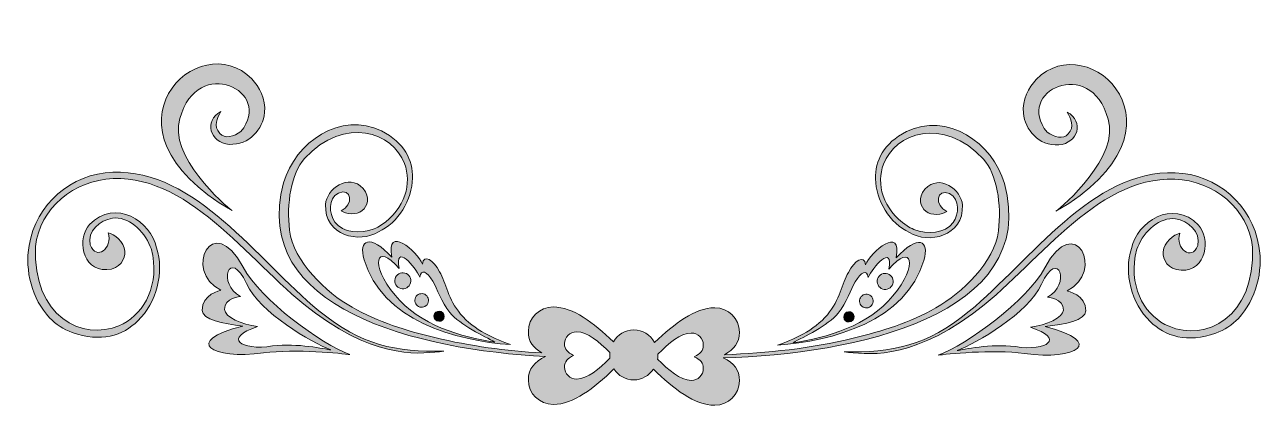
# Model space of a CAD drawing. Header units: inches. Extents: x -301 to 896, y 256 to 623.
import ezdxf

# ---------------------------------------------------------------- set-up
doc = ezdxf.new("R2010")
doc.units = ezdxf.units.IN
doc.header["$MEASUREMENT"] = 0
doc.layers.add('图层 1', color=7, linetype='Continuous')

# ---------------------------------------------------------------- blocks, each defined once
blk = doc.blocks.new('block 2')
at = {"layer": '图层 1', "true_color": 0xffffff}
h = blk.add_hatch(color=7, dxfattribs=at)
h.dxf.hatch_style = 2
edge = h.paths.add_edge_path()
edge.add_spline(control_points=[(-100.4, 443.7), (-106.6, 447.5), (-162.7, 497.6), (-150.7, 532.6), (-134.4, 594.5), (-59.3, 559), (-91.9, 520), (-98.6, 515.2), (-107.3, 512.5), (-112.3, 518.2), (-118.6, 525.3), (-115, 533), (-111.3, 539.3), (-127.9, 529.9), (-121.9, 509.6), (-103.2, 507.6), (-83.1, 506.6), (-70.9, 522.5), (-69, 538.2), (-67.4, 551.3), (-74.2, 563.2), (-81.4, 570.7), (-131, 623), (-239.5, 523.5), (-100.4, 443.7)], knot_values=[0, 0, 0, 0, 1, 1, 1, 2, 2, 2, 3, 3, 3, 4, 4, 4, 5, 5, 5, 6, 6, 6, 7, 7, 7, 8, 8, 8, 8], degree=3, periodic=1)
h = blk.add_hatch(color=7, dxfattribs=at)
h.dxf.hatch_style = 2
edge = h.paths.add_edge_path()
edge.add_spline(control_points=[(698.2, 507), (716.9, 509), (722.9, 529.3), (706.3, 538.8), (710, 532.4), (713.6, 524.7), (707.3, 517.6), (702.3, 511.9), (693.6, 514.6), (686.9, 519.4), (654.3, 558.4), (729.4, 593.9), (745.7, 532), (757.7, 497), (701.6, 446.9), (695.4, 443.1), (834.5, 522.9), (726, 622.4), (676.4, 570.1), (669.2, 562.6), (662.4, 550.7), (664, 537.6), (665.9, 521.9), (678.1, 506), (698.2, 507)], knot_values=[0, 0, 0, 0, 1, 1, 1, 2, 2, 2, 3, 3, 3, 4, 4, 4, 5, 5, 5, 6, 6, 6, 7, 7, 7, 8, 8, 8, 8], degree=3, periodic=1)
h = blk.add_hatch(color=7, dxfattribs=at)
h.dxf.hatch_style = 2
edge = h.paths.add_edge_path()
edge.add_spline(control_points=[(374.1, 301.5), (499.6, 304.5), (680.5, 342.6), (645.6, 469.7), (634.8, 508.9), (590, 539.5), (551, 519.9), (529.1, 508.8), (520.7, 491.6), (521.1, 474.4), (521.3, 453.6), (534.9, 431.1), (553.9, 422.6), (553.9, 422.6), (553.9, 422.6), (553.9, 422.6), (572.2, 411), (606.5, 418.7), (605.1, 449), (604.5, 463.1), (582.8, 480.2), (568.9, 464.2), (561.5, 455.8), (564.7, 447.1), (569.6, 443.1), (575.5, 438.3), (586, 439.8), (589.9, 442.7), (577.8, 448.3), (579.9, 465.8), (592.7, 460), (602.8, 454.2), (601.8, 440.5), (596.1, 432), (588.7, 421.6), (571.1, 420.2), (558.1, 425.4), (555.8, 426.4), (553.6, 427.6), (551.6, 428.8), (527.4, 445.3), (521.8, 469.7), (528.8, 488.4), (540, 518.2), (586, 535.6), (625.5, 493.2), (638.4, 479.3), (642.9, 449.1), (639.9, 424.1), (636.3, 393.9), (604.6, 364), (579.5, 349.7), (554.3, 335.4), (527, 327.1), (499.6, 320.4), (458.6, 310.4), (416.8, 306.1), (375.1, 304.5), (384.8, 309.9), (389.7, 315.7), (389.7, 326.3), (389.7, 339.3), (379, 349.8), (365.8, 349.8), (346.4, 349.8), (327.1, 334.6), (307.8, 316.3), (303.8, 323.6), (296.2, 328.5), (287.6, 328.5), (279.3, 328.5), (272, 323.9), (267.9, 317), (248.5, 335.3), (229.2, 350.6), (209.8, 350.6), (196.6, 350.6), (185.8, 340.1), (185.8, 327.1), (185.8, 317), (190.2, 311.3), (198.9, 306.2), (164.2, 308.3), (129.5, 312.7), (95.4, 321), (68, 327.7), (40.7, 336), (15.5, 350.3), (-9.6, 364.5), (-41.3, 394.5), (-44.9, 424.7), (-47.9, 449.7), (-43.4, 479.9), (-30.5, 493.8), (9, 536.2), (55, 518.8), (66.2, 489), (73.2, 470.3), (67.6, 445.9), (43.4, 429.4), (41.4, 428.2), (39.2, 427), (36.9, 426), (23.9, 420.8), (6.3, 422.2), (-1.1, 432.6), (-6.8, 441.1), (-7.8, 454.8), (2.3, 460.6), (15.1, 466.4), (17.2, 448.9), (5.1, 443.3), (9, 440.4), (19.5, 438.9), (25.4, 443.7), (30.3, 447.7), (33.5, 456.4), (26.1, 464.8), (12.3, 480.8), (-9.5, 463.7), (-10.1, 449.6), (-11.5, 419.3), (22.8, 411.6), (41.1, 423.2), (41.1, 423.2), (41.1, 423.2), (41.1, 423.2), (60.1, 431.7), (73.7, 454.2), (73.9, 475), (74.3, 492.2), (65.9, 509.4), (44, 520.5), (5, 540.1), (-39.8, 509.5), (-50.6, 470.3), (-83.9, 349.4), (78.5, 308.9), (202.4, 302.8), (191.4, 297.2), (185.8, 291.3), (185.8, 280), (185.8, 267), (196.6, 256.5), (209.8, 256.5), (229.4, 256.5), (248.9, 272.1), (268.5, 290.7), (272.7, 284.3), (279.7, 280.2), (287.6, 280.2), (295.4, 280.2), (302.4, 284.2), (306.6, 290.4), (326.3, 271.6), (346, 255.7), (365.8, 255.7), (379, 255.7), (389.7, 266.3), (389.7, 279.2), (389.7, 290.2), (384.5, 296), (374.1, 301.5)], knot_values=[0, 0, 0, 0, 1, 1, 1, 2, 2, 2, 3, 3, 3, 4, 4, 4, 5, 5, 5, 6, 6, 6, 7, 7, 7, 8, 8, 8, 9, 9, 9, 10, 10, 10, 11, 11, 11, 12, 12, 12, 13, 13, 13, 14, 14, 14, 15, 15, 15, 16, 16, 16, 17, 17, 17, 18, 18, 18, 19, 19, 19, 20, 20, 20, 21, 21, 21, 22, 22, 22, 23, 23, 23, 24, 24, 24, 25, 25, 25, 26, 26, 26, 27, 27, 27, 28, 28, 28, 29, 29, 29, 30, 30, 30, 31, 31, 31, 32, 32, 32, 33, 33, 33, 34, 34, 34, 35, 35, 35, 36, 36, 36, 37, 37, 37, 38, 38, 38, 39, 39, 39, 40, 40, 40, 41, 41, 41, 42, 42, 42, 43, 43, 43, 44, 44, 44, 45, 45, 45, 46, 46, 46, 47, 47, 47, 48, 48, 48, 49, 49, 49, 50, 50, 50, 51, 51, 51, 52, 52, 52, 53, 53, 53, 54, 54, 54, 54], degree=3, periodic=1)
edge = h.paths.add_edge_path()
edge.add_spline(control_points=[(232.4, 281), (226, 281), (220.7, 286.1), (220.7, 292.4), (220.7, 298.1), (223.7, 300.9), (229.5, 303.8), (223.7, 306.6), (220.7, 309.5), (220.7, 315.2), (220.7, 321.5), (226, 326.6), (232.4, 326.6), (243.1, 326.6), (253.8, 317), (264.5, 306.6), (264.4, 305.8), (264.4, 305.1), (264.4, 304.3), (264.4, 303.2), (264.4, 302.2), (264.6, 301.1), (253.8, 290.7), (243.1, 281), (232.4, 281)], knot_values=[0, 0, 0, 0, 1, 1, 1, 2, 2, 2, 3, 3, 3, 4, 4, 4, 5, 5, 5, 6, 6, 6, 7, 7, 7, 8, 8, 8, 8], degree=3, periodic=1)
edge = h.paths.add_edge_path()
edge.add_spline(control_points=[(354.8, 291.1), (354.8, 284.8), (349.6, 279.7), (343.2, 279.7), (332.3, 279.7), (321.4, 289.7), (310.6, 300.3), (310.8, 301.6), (310.9, 302.9), (310.9, 304.3), (310.9, 304.6), (310.9, 304.8), (310.9, 305.1), (321.6, 315.6), (332.4, 325.4), (343.2, 325.4), (349.6, 325.4), (354.8, 320.2), (354.8, 313.9), (354.8, 308.2), (351.9, 305.4), (346.1, 302.5), (351.9, 299.7), (354.8, 296.8), (354.8, 291.1)], knot_values=[0, 0, 0, 0, 1, 1, 1, 2, 2, 2, 3, 3, 3, 4, 4, 4, 5, 5, 5, 6, 6, 6, 7, 7, 7, 8, 8, 8, 8], degree=3, periodic=1)
h = blk.add_hatch(color=7, dxfattribs=at)
h.dxf.hatch_style = 2
edge = h.paths.add_edge_path()
edge.add_spline(control_points=[(-16.6, 347), (-76.7, 396.3), (-135.5, 483.6), (-215.5, 480.7), (-256.1, 479.3), (-289.6, 449.6), (-296.5, 409.9), (-300.6, 385.6), (-293.9, 358.4), (-276.6, 340.2), (-270.6, 333.9), (-263.1, 328.9), (-254.8, 325.9), (-227.4, 316.1), (-205.8, 322.8), (-191.3, 337.3), (-173.6, 354.4), (-165.4, 384.4), (-173.5, 407.7), (-173.5, 407.7), (-173.5, 407.7), (-173.5, 407.7), (-178.5, 432.9), (-213.1, 456.1), (-238.1, 430.2), (-249.6, 418.2), (-246.6, 385.5), (-221.5, 386.6), (-208.3, 387.2), (-203.4, 397), (-204, 404.5), (-204.6, 413.5), (-214.6, 421.3), (-220.2, 422.3), (-215.1, 407.3), (-231.9, 394.8), (-237.4, 410.6), (-240.6, 424), (-228, 434.3), (-216, 436.3), (-201.1, 438.5), (-185.6, 424.4), (-179.4, 409.1), (-178.4, 406.2), (-177.6, 403.4), (-177, 400.6), (-171.5, 366.4), (-187.9, 341.7), (-209.7, 332.5), (-244.4, 317.8), (-293, 340.3), (-290.2, 408.9), (-286.5, 446), (-252.9, 473.2), (-215.2, 474.5), (-137.5, 477.2), (-81, 389.3), (-19.7, 344.5), (43.8, 298.3), (82.8, 305.8), (104.2, 307.8), (57.8, 307.2), (24.6, 313.2), (-16.6, 347)], knot_values=[0, 0, 0, 0, 1, 1, 1, 2, 2, 2, 3, 3, 3, 4, 4, 4, 5, 5, 5, 6, 6, 6, 7, 7, 7, 8, 8, 8, 9, 9, 9, 10, 10, 10, 11, 11, 11, 12, 12, 12, 13, 13, 13, 14, 14, 14, 15, 15, 15, 16, 16, 16, 17, 17, 17, 18, 18, 18, 19, 19, 19, 20, 20, 20, 21, 21, 21, 21], degree=3, periodic=1)
h = blk.add_hatch(color=7, dxfattribs=at)
h.dxf.hatch_style = 2
edge = h.paths.add_edge_path()
edge.add_spline(control_points=[(891.5, 409.3), (884.6, 449), (851.1, 478.7), (810.5, 480.2), (730.4, 483), (671.7, 395.7), (611.6, 346.4), (570.4, 312.6), (537.2, 306.6), (490.8, 307.2), (512.2, 305.2), (551.2, 297.7), (614.7, 343.9), (676, 388.7), (732.5, 476.6), (810.2, 473.9), (847.9, 472.6), (881.5, 445.4), (885.2, 408.3), (888, 339.7), (839.4, 317.2), (804.7, 331.9), (782.9, 341.1), (766.5, 365.8), (772, 400), (772.6, 402.8), (773.4, 405.6), (774.4, 408.5), (780.6, 423.8), (796.1, 437.9), (811, 435.7), (823, 433.7), (835.6, 423.4), (832.4, 410), (826.9, 394.2), (810.1, 406.7), (815.2, 421.7), (809.6, 420.7), (799.6, 412.9), (799, 403.9), (798.4, 396.4), (803.3, 386.6), (816.5, 386), (841.6, 384.9), (844.6, 417.6), (833.1, 429.6), (808.1, 455.6), (773.5, 432.3), (768.5, 407.1), (768.5, 407.1), (768.5, 407.1), (768.5, 407.1), (760.4, 383.8), (768.6, 353.8), (786.3, 336.7), (800.8, 322.2), (822.4, 315.5), (849.8, 325.3), (858.1, 328.3), (865.6, 333.3), (871.6, 339.6), (888.9, 357.8), (895.6, 385.1), (891.5, 409.3)], knot_values=[0, 0, 0, 0, 1, 1, 1, 2, 2, 2, 3, 3, 3, 4, 4, 4, 5, 5, 5, 6, 6, 6, 7, 7, 7, 8, 8, 8, 9, 9, 9, 10, 10, 10, 11, 11, 11, 12, 12, 12, 13, 13, 13, 14, 14, 14, 15, 15, 15, 16, 16, 16, 17, 17, 17, 18, 18, 18, 19, 19, 19, 20, 20, 20, 21, 21, 21, 21], degree=3, periodic=1)
h = blk.add_hatch(color=7, dxfattribs=at)
h.dxf.hatch_style = 2
edge = h.paths.add_edge_path()
edge.add_spline(control_points=[(-89.8, 389.1), (-119.3, 444.3), (-148, 385.2), (-111.2, 366.8), (-111.2, 366.8), (-130, 362.6), (-129.3, 347.3), (-128.9, 338.4), (-109.6, 334.6), (-89.9, 332.2), (-149.2, 317.2), (-119.9, 299.3), (-70.1, 306.2), (-38.7, 310.5), (5.9, 305.6), (13.5, 304.6), (-14.5, 314.9), (-72.6, 357), (-89.8, 389.1)], knot_values=[0, 0, 0, 0, 1, 1, 1, 2, 2, 2, 3, 3, 3, 4, 4, 4, 5, 5, 5, 6, 6, 6, 6], degree=3, periodic=1)
edge = h.paths.add_edge_path()
edge.add_spline(control_points=[(-61.2, 312.9), (-92.3, 308.1), (-109.3, 320.9), (-75.7, 331.6), (-90.9, 333.4), (-107.4, 341.2), (-107.7, 348), (-108.3, 359.8), (-92.1, 360.7), (-92.1, 360.7), (-115.4, 372.3), (-102.8, 408.9), (-86.4, 373.1), (-73.5, 345), (-23.8, 316.2), (-4.9, 309.1), (-10.8, 309.9), (-37.1, 315.9), (-61.2, 312.9)], knot_values=[0, 0, 0, 0, 1, 1, 1, 2, 2, 2, 3, 3, 3, 4, 4, 4, 5, 5, 5, 6, 6, 6, 6], degree=3, periodic=1)
h = blk.add_hatch(color=7, dxfattribs=at)
h.dxf.hatch_style = 2
edge = h.paths.add_edge_path()
edge.add_spline(control_points=[(706.2, 366.2), (743, 384.6), (714.3, 443.7), (684.8, 388.5), (667.6, 356.5), (609.5, 314.3), (581.5, 304), (589.1, 305), (633.7, 309.9), (665.1, 305.6), (714.9, 298.7), (744.2, 316.6), (684.9, 331.6), (704.6, 334), (723.9, 337.8), (724.3, 346.7), (725, 362), (706.2, 366.2), (706.2, 366.2)], knot_values=[0, 0, 0, 0, 1, 1, 1, 2, 2, 2, 3, 3, 3, 4, 4, 4, 5, 5, 5, 6, 6, 6, 6], degree=3, periodic=1)
edge = h.paths.add_edge_path()
edge.add_spline(control_points=[(670.7, 331), (704.3, 320.3), (687.3, 307.5), (656.2, 312.3), (632.1, 315.3), (605.8, 309.3), (599.9, 308.5), (618.8, 315.6), (668.5, 344.4), (681.4, 372.5), (697.8, 408.3), (710.4, 371.7), (687.1, 360.1), (687.1, 360.1), (703.3, 359.2), (702.7, 347.4), (702.4, 340.6), (685.9, 332.8), (670.7, 331)], knot_values=[0, 0, 0, 0, 1, 1, 1, 2, 2, 2, 3, 3, 3, 4, 4, 4, 5, 5, 5, 6, 6, 6, 6], degree=3, periodic=1)
h = blk.add_hatch(color=7, dxfattribs=at)
h.dxf.hatch_style = 2
edge = h.paths.add_edge_path()
edge.add_spline(control_points=[(54, 398.6), (32.9, 421.4), (21.5, 415.8), (27.2, 396.1), (43.7, 338.1), (116, 317.7), (168.5, 314.3), (154.6, 319.1), (133, 328.4), (120.3, 343.7), (108.5, 357.9), (105.9, 373.7), (100.1, 384.6), (93.9, 396.1), (84.8, 401.9), (83.5, 392), (78.4, 404.4), (47.8, 430.6), (54, 398.6)], knot_values=[0, 0, 0, 0, 1, 1, 1, 2, 2, 2, 3, 3, 3, 4, 4, 4, 5, 5, 5, 6, 6, 6, 6], degree=3, periodic=1)
edge = h.paths.add_edge_path()
edge.add_spline(control_points=[(80.9, 379.4), (82, 387.8), (87.9, 384.8), (93.5, 375.5), (98, 367.9), (101.3, 355.6), (109.9, 345.2), (119.9, 333.2), (143.2, 322.1), (153.5, 316.7), (120.9, 321.3), (80.7, 333.2), (57, 361.9), (32.3, 391.9), (38.6, 414), (61, 387.6), (56.2, 412.9), (76.9, 389.2), (80.9, 379.4)], knot_values=[0, 0, 0, 0, 1, 1, 1, 2, 2, 2, 3, 3, 3, 4, 4, 4, 5, 5, 5, 6, 6, 6, 6], degree=3, periodic=1)
h = blk.add_hatch(color=7, dxfattribs=at)
h.dxf.hatch_style = 2
edge = h.paths.add_edge_path()
edge.add_spline(control_points=[(567.8, 395.5), (573.5, 415.2), (562.1, 420.8), (541, 398), (547.2, 430), (516.6, 403.8), (511.5, 391.4), (510.2, 401.3), (501.1, 395.5), (494.9, 384), (489.1, 373.2), (486.5, 357.3), (474.7, 343.1), (462, 327.8), (440.4, 318.5), (426.5, 313.7), (479, 317.1), (551.3, 337.5), (567.8, 395.5)], knot_values=[0, 0, 0, 0, 1, 1, 1, 2, 2, 2, 3, 3, 3, 4, 4, 4, 5, 5, 5, 6, 6, 6, 6], degree=3, periodic=1)
edge = h.paths.add_edge_path()
edge.add_spline(control_points=[(441.5, 316.1), (451.8, 321.5), (475.1, 332.6), (485.1, 344.6), (493.7, 355), (497, 367.3), (501.5, 374.9), (507.1, 384.2), (513, 387.2), (514.1, 378.9), (518.1, 388.6), (538.8, 412.3), (534, 387), (556.4, 413.4), (562.7, 391.3), (538, 361.3), (514.3, 332.6), (474, 320.7), (441.5, 316.1)], knot_values=[0, 0, 0, 0, 1, 1, 1, 2, 2, 2, 3, 3, 3, 4, 4, 4, 5, 5, 5, 6, 6, 6, 6], degree=3, periodic=1)
h = blk.add_hatch(color=7, dxfattribs=at)
h.dxf.hatch_style = 2
edge = h.paths.add_edge_path()
edge.add_spline(control_points=[(57.6, 379.3), (55.7, 375.5), (57.2, 370.8), (61.1, 368.9), (64.9, 367), (69.5, 368.6), (71.4, 372.4), (73.3, 376.2), (71.8, 380.9), (68, 382.8), (64.1, 384.7), (59.5, 383.1), (57.6, 379.3)], knot_values=[0, 0, 0, 0, 1, 1, 1, 2, 2, 2, 3, 3, 3, 4, 4, 4, 4], degree=3, periodic=1)
h = blk.add_hatch(color=7, dxfattribs=at)
h.dxf.hatch_style = 2
edge = h.paths.add_edge_path()
edge.add_spline(control_points=[(527, 382.2), (523.2, 380.3), (521.7, 375.6), (523.6, 371.8), (525.5, 368), (530.1, 366.4), (533.9, 368.3), (537.8, 370.2), (539.3, 374.9), (537.4, 378.7), (535.5, 382.5), (530.9, 384.1), (527, 382.2)], knot_values=[0, 0, 0, 0, 1, 1, 1, 2, 2, 2, 3, 3, 3, 4, 4, 4, 4], degree=3, periodic=1)
h = blk.add_hatch(color=7, dxfattribs=at)
h.dxf.hatch_style = 2
edge = h.paths.add_edge_path()
edge.add_spline(control_points=[(79.8, 351), (83, 349.3), (87, 350.7), (88.6, 353.9), (90.3, 357.2), (88.9, 361.2), (85.7, 362.8), (82.4, 364.4), (78.4, 363.1), (76.8, 359.8), (75.2, 356.6), (76.5, 352.6), (79.8, 351)], knot_values=[0, 0, 0, 0, 1, 1, 1, 2, 2, 2, 3, 3, 3, 4, 4, 4, 4], degree=3, periodic=1)
h = blk.add_hatch(color=7, dxfattribs=at)
h.dxf.hatch_style = 2
edge = h.paths.add_edge_path()
edge.add_spline(control_points=[(509.3, 362.2), (506.1, 360.6), (504.7, 356.6), (506.4, 353.3), (508, 350.1), (512, 348.7), (515.2, 350.4), (518.5, 352), (519.8, 356), (518.2, 359.2), (516.6, 362.5), (512.6, 363.8), (509.3, 362.2)], knot_values=[0, 0, 0, 0, 1, 1, 1, 2, 2, 2, 3, 3, 3, 4, 4, 4, 4], degree=3, periodic=1)
h = blk.add_hatch(color=7, dxfattribs=at)
h.dxf.hatch_style = 2
edge = h.paths.add_edge_path()
edge.add_spline(control_points=[(97.3, 337.3), (99.8, 336), (102.7, 337), (104, 339.5), (105.2, 341.9), (104.2, 344.9), (101.7, 346.1), (99.3, 347.3), (96.3, 346.3), (95.1, 343.9), (93.9, 341.5), (94.9, 338.5), (97.3, 337.3)], knot_values=[0, 0, 0, 0, 1, 1, 1, 2, 2, 2, 3, 3, 3, 4, 4, 4, 4], degree=3, periodic=1)
h = blk.add_hatch(color=7, dxfattribs=at)
h.dxf.hatch_style = 2
edge = h.paths.add_edge_path()
edge.add_spline(control_points=[(493.2, 345.5), (490.8, 344.3), (489.8, 341.3), (491, 338.9), (492.3, 336.4), (495.2, 335.4), (497.7, 336.7), (500.1, 337.9), (501.1, 340.9), (499.9, 343.3), (498.7, 345.7), (495.7, 346.7), (493.2, 345.5)], knot_values=[0, 0, 0, 0, 1, 1, 1, 2, 2, 2, 3, 3, 3, 4, 4, 4, 4], degree=3, periodic=1)
at = {"layer": '图层 1', "lineweight": 0}
for points, knots in [([(-100.4, 443.7), (-106.6, 447.5), (-162.7, 497.6), (-150.7, 532.6), (-134.4, 594.5), (-59.3, 559), (-91.9, 520), (-98.6, 515.2), (-107.3, 512.5), (-112.3, 518.2), (-118.6, 525.3), (-115, 533), (-111.3, 539.3), (-127.9, 529.9), (-121.9, 509.6), (-103.2, 507.6), (-83.1, 506.6), (-70.9, 522.5), (-69, 538.2), (-67.4, 551.3), (-74.2, 563.2), (-81.4, 570.7), (-131, 623), (-239.5, 523.5), (-100.4, 443.7)], [0, 0, 0, 0, 1, 1, 1, 2, 2, 2, 3, 3, 3, 4, 4, 4, 5, 5, 5, 6, 6, 6, 7, 7, 7, 8, 8, 8, 8]), ([(698.2, 507), (716.9, 509), (722.9, 529.3), (706.3, 538.8), (710, 532.4), (713.6, 524.7), (707.3, 517.6), (702.3, 511.9), (693.6, 514.6), (686.9, 519.4), (654.3, 558.4), (729.4, 593.9), (745.7, 532), (757.7, 497), (701.6, 446.9), (695.4, 443.1), (834.5, 522.9), (726, 622.4), (676.4, 570.1), (669.2, 562.6), (662.4, 550.7), (664, 537.6), (665.9, 521.9), (678.1, 506), (698.2, 507)], [0, 0, 0, 0, 1, 1, 1, 2, 2, 2, 3, 3, 3, 4, 4, 4, 5, 5, 5, 6, 6, 6, 7, 7, 7, 8, 8, 8, 8]), ([(374.1, 301.5), (499.6, 304.5), (680.5, 342.6), (645.6, 469.7), (634.8, 508.9), (590, 539.5), (551, 519.9), (529.1, 508.8), (520.7, 491.6), (521.1, 474.4), (521.3, 453.6), (534.9, 431.1), (553.9, 422.6), (553.9, 422.6), (553.9, 422.6), (553.9, 422.6), (572.2, 411), (606.5, 418.7), (605.1, 449), (604.5, 463.1), (582.8, 480.2), (568.9, 464.2), (561.5, 455.8), (564.7, 447.1), (569.6, 443.1), (575.5, 438.3), (586, 439.8), (589.9, 442.7), (577.8, 448.3), (579.9, 465.8), (592.7, 460), (602.8, 454.2), (601.8, 440.5), (596.1, 432), (588.7, 421.6), (571.1, 420.2), (558.1, 425.4), (555.8, 426.4), (553.6, 427.6), (551.6, 428.8), (527.4, 445.3), (521.8, 469.7), (528.8, 488.4), (540, 518.2), (586, 535.6), (625.5, 493.2), (638.4, 479.3), (642.9, 449.1), (639.9, 424.1), (636.3, 393.9), (604.6, 364), (579.5, 349.7), (554.3, 335.4), (527, 327.1), (499.6, 320.4), (458.6, 310.4), (416.8, 306.1), (375.1, 304.5), (384.8, 309.9), (389.7, 315.7), (389.7, 326.3), (389.7, 339.3), (379, 349.8), (365.8, 349.8), (346.4, 349.8), (327.1, 334.6), (307.8, 316.3), (303.8, 323.6), (296.2, 328.5), (287.6, 328.5), (279.3, 328.5), (272, 323.9), (267.9, 317), (248.5, 335.3), (229.2, 350.6), (209.8, 350.6), (196.6, 350.6), (185.8, 340.1), (185.8, 327.1), (185.8, 317), (190.2, 311.3), (198.9, 306.2), (164.2, 308.3), (129.5, 312.7), (95.4, 321), (68, 327.7), (40.7, 336), (15.5, 350.3), (-9.6, 364.5), (-41.3, 394.5), (-44.9, 424.7), (-47.9, 449.7), (-43.4, 479.9), (-30.5, 493.8), (9, 536.2), (55, 518.8), (66.2, 489), (73.2, 470.3), (67.6, 445.9), (43.4, 429.4), (41.4, 428.2), (39.2, 427), (36.9, 426), (23.9, 420.8), (6.3, 422.2), (-1.1, 432.6), (-6.8, 441.1), (-7.8, 454.8), (2.3, 460.6), (15.1, 466.4), (17.2, 448.9), (5.1, 443.3), (9, 440.4), (19.5, 438.9), (25.4, 443.7), (30.3, 447.7), (33.5, 456.4), (26.1, 464.8), (12.3, 480.8), (-9.5, 463.7), (-10.1, 449.6), (-11.5, 419.3), (22.8, 411.6), (41.1, 423.2), (41.1, 423.2), (41.1, 423.2), (41.1, 423.2), (60.1, 431.7), (73.7, 454.2), (73.9, 475), (74.3, 492.2), (65.9, 509.4), (44, 520.5), (5, 540.1), (-39.8, 509.5), (-50.6, 470.3), (-83.9, 349.4), (78.5, 308.9), (202.4, 302.8), (191.4, 297.2), (185.8, 291.3), (185.8, 280), (185.8, 267), (196.6, 256.5), (209.8, 256.5), (229.4, 256.5), (248.9, 272.1), (268.5, 290.7), (272.7, 284.3), (279.7, 280.2), (287.6, 280.2), (295.4, 280.2), (302.4, 284.2), (306.6, 290.4), (326.3, 271.6), (346, 255.7), (365.8, 255.7), (379, 255.7), (389.7, 266.3), (389.7, 279.2), (389.7, 290.2), (384.5, 296), (374.1, 301.5)], [0, 0, 0, 0, 1, 1, 1, 2, 2, 2, 3, 3, 3, 4, 4, 4, 5, 5, 5, 6, 6, 6, 7, 7, 7, 8, 8, 8, 9, 9, 9, 10, 10, 10, 11, 11, 11, 12, 12, 12, 13, 13, 13, 14, 14, 14, 15, 15, 15, 16, 16, 16, 17, 17, 17, 18, 18, 18, 19, 19, 19, 20, 20, 20, 21, 21, 21, 22, 22, 22, 23, 23, 23, 24, 24, 24, 25, 25, 25, 26, 26, 26, 27, 27, 27, 28, 28, 28, 29, 29, 29, 30, 30, 30, 31, 31, 31, 32, 32, 32, 33, 33, 33, 34, 34, 34, 35, 35, 35, 36, 36, 36, 37, 37, 37, 38, 38, 38, 39, 39, 39, 40, 40, 40, 41, 41, 41, 42, 42, 42, 43, 43, 43, 44, 44, 44, 45, 45, 45, 46, 46, 46, 47, 47, 47, 48, 48, 48, 49, 49, 49, 50, 50, 50, 51, 51, 51, 52, 52, 52, 53, 53, 53, 54, 54, 54, 54]), ([(-16.6, 347), (-76.7, 396.3), (-135.5, 483.6), (-215.5, 480.7), (-256.1, 479.3), (-289.6, 449.6), (-296.5, 409.9), (-300.6, 385.6), (-293.9, 358.4), (-276.6, 340.2), (-270.6, 333.9), (-263.1, 328.9), (-254.8, 325.9), (-227.4, 316.1), (-205.8, 322.8), (-191.3, 337.3), (-173.6, 354.4), (-165.4, 384.4), (-173.5, 407.7), (-173.5, 407.7), (-173.5, 407.7), (-173.5, 407.7), (-178.5, 432.9), (-213.1, 456.1), (-238.1, 430.2), (-249.6, 418.2), (-246.6, 385.5), (-221.5, 386.6), (-208.3, 387.2), (-203.4, 397), (-204, 404.5), (-204.6, 413.5), (-214.6, 421.3), (-220.2, 422.3), (-215.1, 407.3), (-231.9, 394.8), (-237.4, 410.6), (-240.6, 424), (-228, 434.3), (-216, 436.3), (-201.1, 438.5), (-185.6, 424.4), (-179.4, 409.1), (-178.4, 406.2), (-177.6, 403.4), (-177, 400.6), (-171.5, 366.4), (-187.9, 341.7), (-209.7, 332.5), (-244.4, 317.8), (-293, 340.3), (-290.2, 408.9), (-286.5, 446), (-252.9, 473.2), (-215.2, 474.5), (-137.5, 477.2), (-81, 389.3), (-19.7, 344.5), (43.8, 298.3), (82.8, 305.8), (104.2, 307.8), (57.8, 307.2), (24.6, 313.2), (-16.6, 347)], [0, 0, 0, 0, 1, 1, 1, 2, 2, 2, 3, 3, 3, 4, 4, 4, 5, 5, 5, 6, 6, 6, 7, 7, 7, 8, 8, 8, 9, 9, 9, 10, 10, 10, 11, 11, 11, 12, 12, 12, 13, 13, 13, 14, 14, 14, 15, 15, 15, 16, 16, 16, 17, 17, 17, 18, 18, 18, 19, 19, 19, 20, 20, 20, 21, 21, 21, 21]), ([(891.5, 409.3), (884.6, 449), (851.1, 478.7), (810.5, 480.2), (730.4, 483), (671.7, 395.7), (611.6, 346.4), (570.4, 312.6), (537.2, 306.6), (490.8, 307.2), (512.2, 305.2), (551.2, 297.7), (614.7, 343.9), (676, 388.7), (732.5, 476.6), (810.2, 473.9), (847.9, 472.6), (881.5, 445.4), (885.2, 408.3), (888, 339.7), (839.4, 317.2), (804.7, 331.9), (782.9, 341.1), (766.5, 365.8), (772, 400), (772.6, 402.8), (773.4, 405.6), (774.4, 408.5), (780.6, 423.8), (796.1, 437.9), (811, 435.7), (823, 433.7), (835.6, 423.4), (832.4, 410), (826.9, 394.2), (810.1, 406.7), (815.2, 421.7), (809.6, 420.7), (799.6, 412.9), (799, 403.9), (798.4, 396.4), (803.3, 386.6), (816.5, 386), (841.6, 384.9), (844.6, 417.6), (833.1, 429.6), (808.1, 455.6), (773.5, 432.3), (768.5, 407.1), (768.5, 407.1), (768.5, 407.1), (768.5, 407.1), (760.4, 383.8), (768.6, 353.8), (786.3, 336.7), (800.8, 322.2), (822.4, 315.5), (849.8, 325.3), (858.1, 328.3), (865.6, 333.3), (871.6, 339.6), (888.9, 357.8), (895.6, 385.1), (891.5, 409.3)], [0, 0, 0, 0, 1, 1, 1, 2, 2, 2, 3, 3, 3, 4, 4, 4, 5, 5, 5, 6, 6, 6, 7, 7, 7, 8, 8, 8, 9, 9, 9, 10, 10, 10, 11, 11, 11, 12, 12, 12, 13, 13, 13, 14, 14, 14, 15, 15, 15, 16, 16, 16, 17, 17, 17, 18, 18, 18, 19, 19, 19, 20, 20, 20, 21, 21, 21, 21]), ([(-89.8, 389.1), (-119.3, 444.3), (-148, 385.2), (-111.2, 366.8), (-111.2, 366.8), (-130, 362.6), (-129.3, 347.3), (-128.9, 338.4), (-109.6, 334.6), (-89.9, 332.2), (-149.2, 317.2), (-119.9, 299.3), (-70.1, 306.2), (-38.7, 310.5), (5.9, 305.6), (13.5, 304.6), (-14.5, 314.9), (-72.6, 357), (-89.8, 389.1)], [0, 0, 0, 0, 1, 1, 1, 2, 2, 2, 3, 3, 3, 4, 4, 4, 5, 5, 5, 6, 6, 6, 6]), ([(706.2, 366.2), (743, 384.6), (714.3, 443.7), (684.8, 388.5), (667.6, 356.5), (609.5, 314.3), (581.5, 304), (589.1, 305), (633.7, 309.9), (665.1, 305.6), (714.9, 298.7), (744.2, 316.6), (684.9, 331.6), (704.6, 334), (723.9, 337.8), (724.3, 346.7), (725, 362), (706.2, 366.2), (706.2, 366.2)], [0, 0, 0, 0, 1, 1, 1, 2, 2, 2, 3, 3, 3, 4, 4, 4, 5, 5, 5, 6, 6, 6, 6]), ([(54, 398.6), (32.9, 421.4), (21.5, 415.8), (27.2, 396.1), (43.7, 338.1), (116, 317.7), (168.5, 314.3), (154.6, 319.1), (133, 328.4), (120.3, 343.7), (108.5, 357.9), (105.9, 373.7), (100.1, 384.6), (93.9, 396.1), (84.8, 401.9), (83.5, 392), (78.4, 404.4), (47.8, 430.6), (54, 398.6)], [0, 0, 0, 0, 1, 1, 1, 2, 2, 2, 3, 3, 3, 4, 4, 4, 5, 5, 5, 6, 6, 6, 6]), ([(567.8, 395.5), (573.5, 415.2), (562.1, 420.8), (541, 398), (547.2, 430), (516.6, 403.8), (511.5, 391.4), (510.2, 401.3), (501.1, 395.5), (494.9, 384), (489.1, 373.2), (486.5, 357.3), (474.7, 343.1), (462, 327.8), (440.4, 318.5), (426.5, 313.7), (479, 317.1), (551.3, 337.5), (567.8, 395.5)], [0, 0, 0, 0, 1, 1, 1, 2, 2, 2, 3, 3, 3, 4, 4, 4, 5, 5, 5, 6, 6, 6, 6]), ([(-61.2, 312.9), (-92.3, 308.1), (-109.3, 320.9), (-75.7, 331.6), (-90.9, 333.4), (-107.4, 341.2), (-107.7, 348), (-108.3, 359.8), (-92.1, 360.7), (-92.1, 360.7), (-115.4, 372.3), (-102.8, 408.9), (-86.4, 373.1), (-73.5, 345), (-23.8, 316.2), (-4.9, 309.1), (-10.8, 309.9), (-37.1, 315.9), (-61.2, 312.9)], [0, 0, 0, 0, 1, 1, 1, 2, 2, 2, 3, 3, 3, 4, 4, 4, 5, 5, 5, 6, 6, 6, 6]), ([(80.9, 379.4), (82, 387.8), (87.9, 384.8), (93.5, 375.5), (98, 367.9), (101.3, 355.6), (109.9, 345.2), (119.9, 333.2), (143.2, 322.1), (153.5, 316.7), (120.9, 321.3), (80.7, 333.2), (57, 361.9), (32.3, 391.9), (38.6, 414), (61, 387.6), (56.2, 412.9), (76.9, 389.2), (80.9, 379.4)], [0, 0, 0, 0, 1, 1, 1, 2, 2, 2, 3, 3, 3, 4, 4, 4, 5, 5, 5, 6, 6, 6, 6]), ([(441.5, 316.1), (451.8, 321.5), (475.1, 332.6), (485.1, 344.6), (493.7, 355), (497, 367.3), (501.5, 374.9), (507.1, 384.2), (513, 387.2), (514.1, 378.9), (518.1, 388.6), (538.8, 412.3), (534, 387), (556.4, 413.4), (562.7, 391.3), (538, 361.3), (514.3, 332.6), (474, 320.7), (441.5, 316.1)], [0, 0, 0, 0, 1, 1, 1, 2, 2, 2, 3, 3, 3, 4, 4, 4, 5, 5, 5, 6, 6, 6, 6]), ([(670.7, 331), (704.3, 320.3), (687.3, 307.5), (656.2, 312.3), (632.1, 315.3), (605.8, 309.3), (599.9, 308.5), (618.8, 315.6), (668.5, 344.4), (681.4, 372.5), (697.8, 408.3), (710.4, 371.7), (687.1, 360.1), (687.1, 360.1), (703.3, 359.2), (702.7, 347.4), (702.4, 340.6), (685.9, 332.8), (670.7, 331)], [0, 0, 0, 0, 1, 1, 1, 2, 2, 2, 3, 3, 3, 4, 4, 4, 5, 5, 5, 6, 6, 6, 6]), ([(57.6, 379.3), (55.7, 375.5), (57.2, 370.8), (61.1, 368.9), (64.9, 367), (69.5, 368.6), (71.4, 372.4), (73.3, 376.2), (71.8, 380.9), (68, 382.8), (64.1, 384.7), (59.5, 383.1), (57.6, 379.3)], [0, 0, 0, 0, 1, 1, 1, 2, 2, 2, 3, 3, 3, 4, 4, 4, 4]), ([(527, 382.2), (523.2, 380.3), (521.7, 375.6), (523.6, 371.8), (525.5, 368), (530.1, 366.4), (533.9, 368.3), (537.8, 370.2), (539.3, 374.9), (537.4, 378.7), (535.5, 382.5), (530.9, 384.1), (527, 382.2)], [0, 0, 0, 0, 1, 1, 1, 2, 2, 2, 3, 3, 3, 4, 4, 4, 4]), ([(79.8, 351), (83, 349.3), (87, 350.7), (88.6, 353.9), (90.3, 357.2), (88.9, 361.2), (85.7, 362.8), (82.4, 364.4), (78.4, 363.1), (76.8, 359.8), (75.2, 356.6), (76.5, 352.6), (79.8, 351)], [0, 0, 0, 0, 1, 1, 1, 2, 2, 2, 3, 3, 3, 4, 4, 4, 4]), ([(509.3, 362.2), (506.1, 360.6), (504.7, 356.6), (506.4, 353.3), (508, 350.1), (512, 348.7), (515.2, 350.4), (518.5, 352), (519.8, 356), (518.2, 359.2), (516.6, 362.5), (512.6, 363.8), (509.3, 362.2)], [0, 0, 0, 0, 1, 1, 1, 2, 2, 2, 3, 3, 3, 4, 4, 4, 4]), ([(97.3, 337.3), (99.8, 336), (102.7, 337), (104, 339.5), (105.2, 341.9), (104.2, 344.9), (101.7, 346.1), (99.3, 347.3), (96.3, 346.3), (95.1, 343.9), (93.9, 341.5), (94.9, 338.5), (97.3, 337.3)], [0, 0, 0, 0, 1, 1, 1, 2, 2, 2, 3, 3, 3, 4, 4, 4, 4]), ([(493.2, 345.5), (490.8, 344.3), (489.8, 341.3), (491, 338.9), (492.3, 336.4), (495.2, 335.4), (497.7, 336.7), (500.1, 337.9), (501.1, 340.9), (499.9, 343.3), (498.7, 345.7), (495.7, 346.7), (493.2, 345.5)], [0, 0, 0, 0, 1, 1, 1, 2, 2, 2, 3, 3, 3, 4, 4, 4, 4]), ([(232.4, 281), (226, 281), (220.7, 286.1), (220.7, 292.4), (220.7, 298.1), (223.7, 300.9), (229.5, 303.8), (223.7, 306.6), (220.7, 309.5), (220.7, 315.2), (220.7, 321.5), (226, 326.6), (232.4, 326.6), (243.1, 326.6), (253.8, 317), (264.5, 306.6), (264.4, 305.8), (264.4, 305.1), (264.4, 304.3), (264.4, 303.2), (264.4, 302.2), (264.6, 301.1), (253.8, 290.7), (243.1, 281), (232.4, 281)], [0, 0, 0, 0, 1, 1, 1, 2, 2, 2, 3, 3, 3, 4, 4, 4, 5, 5, 5, 6, 6, 6, 7, 7, 7, 8, 8, 8, 8]), ([(354.8, 291.1), (354.8, 284.8), (349.6, 279.7), (343.2, 279.7), (332.3, 279.7), (321.4, 289.7), (310.6, 300.3), (310.8, 301.6), (310.9, 302.9), (310.9, 304.3), (310.9, 304.6), (310.9, 304.8), (310.9, 305.1), (321.6, 315.6), (332.4, 325.4), (343.2, 325.4), (349.6, 325.4), (354.8, 320.2), (354.8, 313.9), (354.8, 308.2), (351.9, 305.4), (346.1, 302.5), (351.9, 299.7), (354.8, 296.8), (354.8, 291.1)], [0, 0, 0, 0, 1, 1, 1, 2, 2, 2, 3, 3, 3, 4, 4, 4, 5, 5, 5, 6, 6, 6, 7, 7, 7, 8, 8, 8, 8])]:
    blk.add_open_spline(points, degree=3, knots=knots, dxfattribs=at)

msp = doc.modelspace()

# ---------------------------------------------------------------- block references
at = {"layer": '图层 1'}
msp.add_blockref('block 2', (0, 0), dxfattribs=at)

doc.saveas('drawing.dxf')
